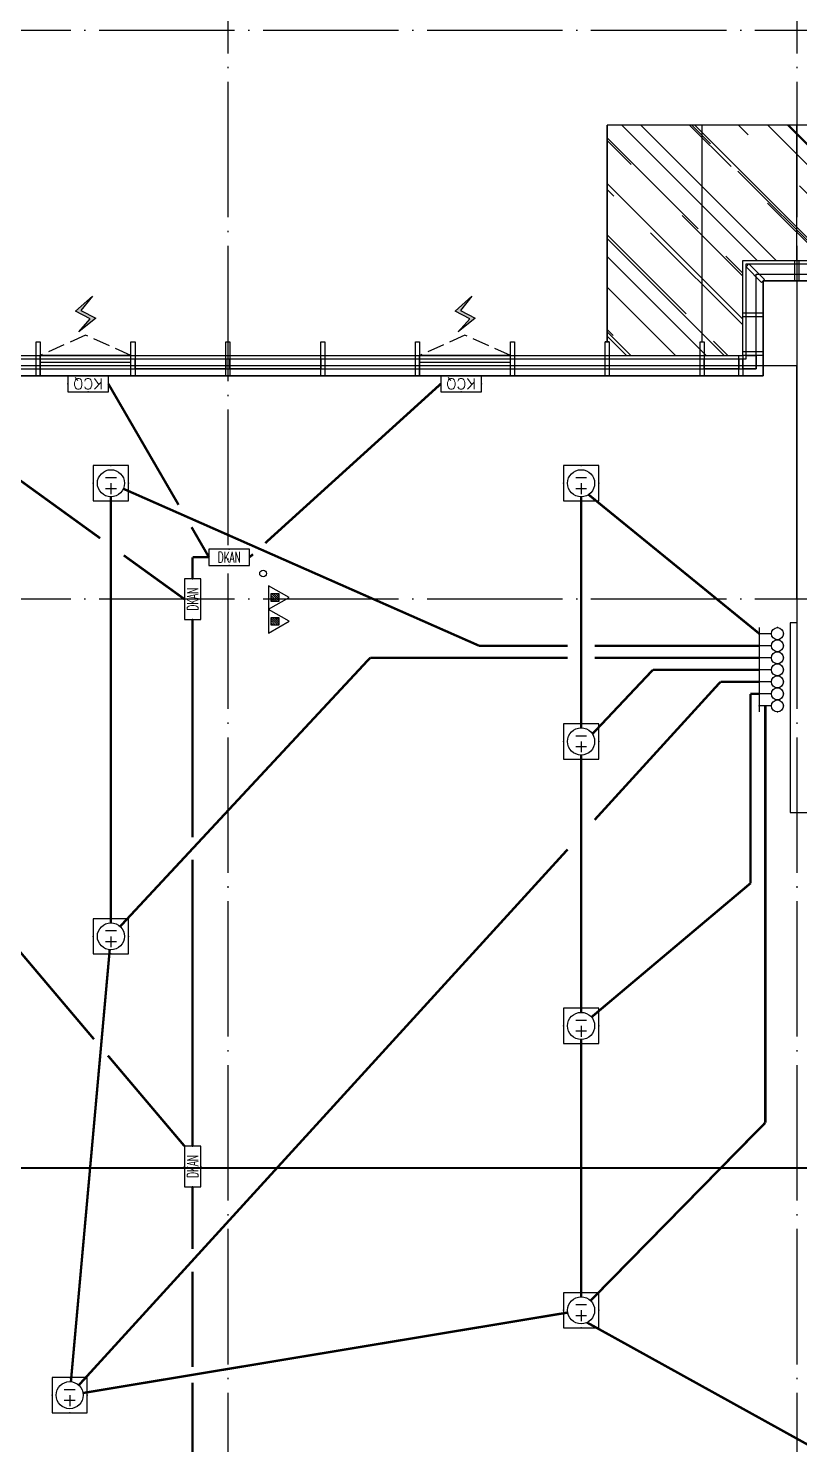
# Model space of a CAD drawing. Extents: x -292644 to 263613, y -713695 to 491457.
# Drawn here: x 108812 to 120197, y 72115 to 93030 of the extents above; entities that cross this region are included whole.
import ezdxf
from ezdxf.enums import TextEntityAlignment as Align
from ezdxf.xclip import XClip

# ---------------------------------------------------------------- set-up
doc = ezdxf.new("R2010")
doc.units = 0
doc.header["$LTSCALE"] = 1000
doc.header["$MEASUREMENT"] = 0
for name, pattern in [('104-10 轴网$0$DOTE', [2.42, 2, -0.2, 0.02, -0.2]), ('8#楼幕墙$0$109-34 轴网$0$L1$0$$AUDIT_BAD_LTYPE1', [0]), ('8#楼幕墙$0$DASH', [0.35, 0.25, -0.1]), ('X-104 8#10#平面_t3$0$109-34 轴网$0$L1$0$$AUDIT_BAD_LTYPE1', [0]), ('X-104 8#10#平面_t3$0$DASH', [0.35, 0.25, -0.1])]:
    doc.linetypes.add(name, pattern=pattern)
doc.layers.get('0').update_dxf_attribs({"linetype": 'CONTINUOUS'})
for name, color, linetype in [('104-10 轴网$0$A_AXIS-轴线', 36, '104-10 轴网$0$DOTE'), ('8#楼幕墙$0$04-电动窗', 1, 'CONTINUOUS'), ('8#楼幕墙$0$A-C_玻璃幕墙', 140, 'CONTINUOUS'), ('8#楼幕墙$0$A-SUR_看线', 231, 'CONTINUOUS'), ('8#楼幕墙$0$A-TECH_结构', 21, 'CONTINUOUS'), ('EQUIP-动力', 3, 'CONTINUOUS'), ('EQUIP-照明', 3, 'CONTINUOUS'), ('WIRE-照明', 1, 'CONTINUOUS'), ('X-104 8#10#平面_t3$0$A-C_玻璃幕墙', 140, 'CONTINUOUS'), ('X-104 8#10#平面_t3$0$A-O_分水线', 127, 'CONTINUOUS'), ('X-104 8#10#平面_t3$0$A-SUR_看线', 231, 'CONTINUOUS'), ('X-104 8#10#平面_t3$0$A-TECH_结构', 21, 'CONTINUOUS'), ('X-104 8#10#平面_t3$0$EH_玻璃', 156, 'CONTINUOUS'), ('X-104 8#10#平面_t3$0$水-消火栓', 41, 'CONTINUOUS')]:
    doc.layers.add(name, color=color, linetype=linetype)
doc.layers.add('X-104 8#10#平面_t3$0$000套内', color=226, linetype='CONTINUOUS', lineweight=30, plot=False)
doc.layers.get('X-104 8#10#平面_t3$0$A-O_分水线').off()
doc.styles.add('_TEL_DIM', font='SIMPLEX', dxfattribs={"width": 0.8, "height": 3.5, "bigfont": 'HZTXT'})
doc.styles.get("Standard").update_dxf_attribs({"font": 'gbenor.shx', "bigfont": 'gbcbig.shx'})

# ---------------------------------------------------------------- blocks, each defined once
blk = doc.blocks.new('104-10 轴网')
at = {"layer": '104-10 轴网$0$A_AXIS-轴线', "linetype": '104-10 轴网$0$DOTE'}
for p, q in [((120430, 40100), (120430, -6500)), ((128830, 40100), (128830, -6500)), ((168930, 33600), (113930, 33600)), ((168930, 25200), (113930, 25200)), ((168930, 16800), (113930, 16800))]:
    blk.add_line(p, q, dxfattribs=at)
blk = doc.blocks.new('X-104 8#10#平面_t3$0$fdhggh')
at = {"layer": 'X-104 8#10#平面_t3$0$A-TECH_结构', "linetype": 'X-104 8#10#平面_t3$0$109-34 轴网$0$L1$0$$AUDIT_BAD_LTYPE1'}
blk.add_lwpolyline([(42500, 87900), (42500, 97700), (24700, 97700), (24700, 96300), (13500, 96300), (13500, 89300), (7900, 89300), (7900, 87900), (-3300, 87900), (-3300, 76700), (-4700, 76700), (-4700, 56100), (8900, 56100), (8900, 58900), (20100, 58900), (20100, 71500), (27100, 71500), (27100, 75700), (33100, 75700), (33100, 72900), (45300, 72900), (45300, 87900)], close=True, dxfattribs=at)
blk = doc.blocks.new('8#楼幕墙$0$ii')
blk.add_lwpolyline([(-1340, 0), (0, 0), (0, -150), (-1340, -150)], close=True)
blk = doc.blocks.new('8#楼幕墙$0$$TCHSYS$WIN2D')
for p, q in [((-0.5, 0.5), (0.5, 0.5)), ((-0.5, 0.5), (-0.5, -0.5)), ((0.5, 0.5), (0.5, -0.5)), ((0.5, 0.167), (-0.5, 0.167)), ((0.5, -0.167), (-0.5, -0.167)), ((-0.5, -0.5), (0.5, -0.5))]:
    blk.add_line(p, q)
blk = doc.blocks.new('8#楼幕墙$0$开启扇')
at = {"layer": '8#楼幕墙$0$04-电动窗'}
h = blk.add_hatch(color=1, dxfattribs=at)
h.dxf.hatch_style = 1
h.paths.add_polyline_path([(771, 399), (600, 588), (817, 705), (569, 925), (738, 715), (521, 598)])
at = {"linetype": '8#楼幕墙$0$DASH'}
blk.add_lwpolyline([(0, 50), (670, 350), (1340, 50)], dxfattribs=at)
at = {"layer": '8#楼幕墙$0$04-电动窗', "color": 1}
blk.add_lwpolyline([(771, 399), (600, 588), (817, 705), (569, 925), (738, 715), (521, 598), (771, 399)], close=True, dxfattribs=at)
at = {"xscale": -1340, "yscale": 300, "zscale": 1340, "rotation": 180}
blk.add_blockref('8#楼幕墙$0$$TCHSYS$WIN2D', (670, -100), dxfattribs=at)
blk = doc.blocks.new('8#楼幕墙$0$A$C13E80662')
for points in [[(150, 150), (150, 200), (0, 200), (0, 0), (150, 0)], [(150, 0), (200, 0), (200, 150), (150, 150)]]:
    blk.add_lwpolyline(points)
blk = doc.blocks.new('*U3358')
blk.add_lwpolyline([(510, 0), (0, 0), (0, 150), (510, 150)], close=True)
blk = doc.blocks.new('8#楼幕墙')
at = {"layer": '8#楼幕墙$0$A-C_玻璃幕墙'}
for points in [[(-3600, 88200), (7600, 88200), (7600, 89600), (13200, 89600), (13200, 96600), (24400, 96600), (24400, 98000), (42800, 98000), (42800, 88200), (45600, 88200), (45600, 72600), (32800, 72600), (32800, 75400), (27400, 75400), (27400, 71200), (20400, 71200), (20400, 58600), (9200, 58600), (9200, 55800), (-5000, 55800), (-5000, 77000), (-3600, 77000)], [(-3550, 88150), (7650, 88150), (7650, 89550), (13250, 89550), (13250, 96550), (24450, 96550), (24450, 97950), (42750, 97950), (42750, 88150), (45550, 88150), (45550, 72650), (32850, 72650), (32850, 75450), (27350, 75450), (27350, 71250), (20350, 71250), (20350, 58650), (9150, 58650), (9150, 55850), (-4950, 55850), (-4950, 76950), (-3550, 76950)], [(-3400, 88000), (7800, 88000), (7800, 89400), (13400, 89400), (13400, 96400), (24600, 96400), (24600, 97800), (42600, 97800), (42600, 88000), (45400, 88000), (45400, 72800), (33000, 72800), (33000, 75600), (27200, 75600), (27200, 71400), (20200, 71400), (20200, 58800), (9000, 58800), (9000, 56000), (-4800, 56000), (-4800, 76800), (-3400, 76800)], [(7921, 89321), (7879, 89279), (7650, 89508), (7692, 89550)], [(8370, 89600), (8430, 89600), (8430, 89300), (8370, 89300)], [(7600, 88770), (7600, 88830), (7900, 88830), (7900, 88770)], [(-2770, 87900), (-2830, 87900), (-2830, 88400), (-2770, 88400)], [(-1370, 87900), (-1430, 87900), (-1430, 88400), (-1370, 88400)], [(30, 87900), (-30, 87900), (-30, 88400), (30, 88400)], [(1430, 87900), (1370, 87900), (1370, 88400), (1430, 88400)], [(2830, 87900), (2770, 87900), (2770, 88400), (2830, 88400)], [(4230, 87900), (4170, 87900), (4170, 88400), (4230, 88400)], [(5630, 87900), (5570, 87900), (5570, 88400), (5630, 88400)], [(7030, 87900), (6970, 87900), (6970, 88400), (7030, 88400)], [(7540, 88200), (7600, 88200), (7600, 87900), (7540, 87900)], [(7600, 88200), (7600, 88260), (7900, 88260), (7900, 88200)]]:
    blk.add_lwpolyline(points, close=True, dxfattribs=at)
at = {"layer": '8#楼幕墙$0$A-SUR_看线'}
blk.add_line((5630, 88400), (5570, 88400), dxfattribs=at)
at = {"layer": '8#楼幕墙$0$A-TECH_结构'}
blk.add_lwpolyline([(-3300, 87900), (7900, 87900), (7900, 89300), (13500, 89300), (13500, 96300), (24700, 96300), (24700, 97700), (42500, 97700), (42500, 87900), (45300, 87900), (45300, 72900), (33100, 72900), (33100, 75700), (27100, 75700), (27100, 71500), (20100, 71500), (20100, 58900), (8900, 58900), (8900, 56100), (-4700, 56100), (-4700, 76700), (-3300, 76700)], close=True, dxfattribs=at)
at = {"layer": '8#楼幕墙$0$A-C_玻璃幕墙', "linetype": '8#楼幕墙$0$109-34 轴网$0$L1$0$$AUDIT_BAD_LTYPE1', "xscale": -1}
for p in [(-1430, 88150), (4170, 88150)]:
    blk.add_blockref('8#楼幕墙$0$开启扇', p, dxfattribs=at)
at = {"layer": '8#楼幕墙$0$A-C_玻璃幕墙'}
for p in [(-30, 88150), (1370, 88150)]:
    blk.add_blockref('8#楼幕墙$0$ii', p, dxfattribs=at)
at = {"layer": '8#楼幕墙$0$A-C_玻璃幕墙', "rotation": 180}
blk.add_blockref('*U3358', (7540, 88150), dxfattribs=at)
at = {"layer": '8#楼幕墙$0$A-C_玻璃幕墙', "xscale": -1}
blk.add_blockref('8#楼幕墙$0$A$C13E80662', (7800, 88000), dxfattribs=at)
blk = doc.blocks.new('X-104 8#10#平面_t3$0$$TWTSYS$00000546')
h = blk.add_hatch()
h.set_pattern_fill('ANSI31', color=256, scale=200, style=0)
h.set_pattern_definition([(45, (-38543.802, -6670.83), (-17.67767, 17.67767), [])])
h.paths.add_polyline_path([(-65, 174), (65, 174), (65, 44), (-65, 44)])
for points in [[(0, 344), (-198, 0), (198, 0)], [(-65, 174), (65, 174), (65, 44), (-65, 44)]]:
    blk.add_lwpolyline(points, close=True)
blk = doc.blocks.new('X-104 8#10#平面_t3$0$A$C46662BA1')
at = {"layer": 'X-104 8#10#平面_t3$0$水-消火栓'}
blk.add_circle((112277, 84980), 50, dxfattribs=at)
at = {"layer": 'X-104 8#10#平面_t3$0$水-消火栓', "xscale": 0.88, "yscale": 0.88, "zscale": 0.88, "rotation": 270}
for p in [(112357, 84625), (112357, 84275)]:
    blk.add_blockref('X-104 8#10#平面_t3$0$$TWTSYS$00000546', p, dxfattribs=at)
blk = doc.blocks.new('X-104 8#10#平面_t3')
at = {"layer": 'X-104 8#10#平面_t3$0$EH_玻璃'}
h = blk.add_hatch(dxfattribs=at)
h.set_pattern_fill('AR-RROOF', color=256, scale=600, angle=-45)
h.set_pattern_definition([(315, (103326.95, 160800), (1724.209, -646.5784), [11430, -1524, 3810, -762]), (315, (104313, 160352.8), (177.809, 1255.44), [2286, -251.46, 4572, -571.5]), (315, (104054.35, 160988.6), (3162.8462, -2440.8336), [6096, -1066.8, 3048, -762])])
h.paths.add_polyline_path([(117357, 88200), (119357, 88200), (119357, 89600), (124927, 89600), (124927, 91600), (117357, 91600)])
at = {"layer": 'X-104 8#10#平面_t3$0$000套内'}
blk.add_lwpolyline([(120157, 88050), (120157, 84250), (120057, 84250), (120057, 81450), (121707, 81450), (121707, 72100), (128807, 72100), (128807, 71400), (132007, 71400), (132007, 58750), (120807, 58750), (120807, 55950), (106907, 55950), (106907, 71500), (106907, 76850), (108307, 76850), (108307, 88050)], close=True, dxfattribs=at)
at = {"layer": 'X-104 8#10#平面_t3$0$000套内', "linetype": 'X-104 8#10#平面_t3$0$109-34 轴网$0$L1$0$$AUDIT_BAD_LTYPE1'}
blk.add_lwpolyline([(120157, 84600), (120157, 88050)], dxfattribs=at)
at = {"layer": 'X-104 8#10#平面_t3$0$A-C_玻璃幕墙'}
for p, q in [((117357, 88400), (117357, 91600)), ((118757, 88400), (118757, 91600)), ((120157, 89600), (120157, 91600))]:
    blk.add_line(p, q, dxfattribs=at)
blk.add_lwpolyline([(124657, 91600), (117357, 91600), (117357, 88400)], dxfattribs=at)
at = {"layer": 'X-104 8#10#平面_t3$0$A-SUR_看线', "linetype": 'X-104 8#10#平面_t3$0$DASH', "ltscale": 2, "const_width": 30}
blk.add_lwpolyline([(107057, 76200), (121607, 76200)], dxfattribs=at)
at = {"linetype": 'X-104 8#10#平面_t3$0$109-34 轴网$0$L1$0$$AUDIT_BAD_LTYPE1'}
ref = blk.add_blockref('8#楼幕墙', (111757, 0), dxfattribs=at)
XClip(ref).set_block_clipping_path([(-18549.9999999995, -12899.9999999999), (65550.0000000003, 284100.0000000003)])
blk.add_blockref('X-104 8#10#平面_t3$0$fdhggh', (111757, 0), dxfattribs=at)
ref = blk.add_blockref('104-10 轴网', (-8673, 59400), dxfattribs=at)
XClip(ref).set_block_clipping_path([(104379.5977508624, -11900), (178479.5977508624, 45500)])
at = {"layer": 'X-104 8#10#平面_t3$0$A-O_分水线', "linetype": 'X-104 8#10#平面_t3$0$109-34 轴网$0$L1$0$$AUDIT_BAD_LTYPE1'}
blk.add_blockref('X-104 8#10#平面_t3$0$A$C46662BA1', (0, 0), dxfattribs=at)
blk = doc.blocks.new('$equip$00001344')
for p, q in [((0.65, 0.65), (-0.65, 0.65)), ((-0.65, 0.65), (-0.65, -0.65)), ((0.65, -0.65), (0.65, 0.65)), ((-0.2, 0.2), (0.2, 0.2)), ((0, 0), (0, 0.4)), ((-0.2, -0.2), (0.2, -0.2)), ((-0.65, -0.65), (0.65, -0.65))]:
    blk.add_line(p, q)
blk.add_circle((0, 0), 0.5)
for p in [(0, 0.65), (-0.65, 0), (0.65, 0), (0, -0.65)]:
    blk.add_point(p)
at = {"flags": 9}
blk.add_attdef('A', (0, 0), '', height=0.00002, dxfattribs=at)
blk = doc.blocks.new('$equip$00002672')
for p, q in [((0.222, 0.889), (-0.222, 0.889)), ((0, 0.444), (0, 0.889))]:
    blk.add_line(p, q)
blk.add_circle((0, 0.222), 0.222)
for p in [(0, 0.889), (-0.222, 0.222), (0, 0), (0.222, 0.222)]:
    blk.add_point(p)
at = {"color": 7, "style": '_TEL_DIM', "flags": 1}
for tag in ['A', 'REMARK']:
    blk.add_attdef(tag, text='', height=0.00002, dxfattribs=at).set_placement((0, 0), align=Align.MIDDLE_CENTER)
blk = doc.blocks.new('$equip$00001816')
for p, q in [((0.75, 0.6), (-0.75, 0.6)), ((-0.75, 0.6), (-0.75, 0)), ((0.75, 0), (0.75, 0.6)), ((-0.75, 0), (0.75, 0))]:
    blk.add_line(p, q)
for p in [(0, 0.6), (-0.75, 0.3), (0, 0), (0.75, 0.3)]:
    blk.add_point(p)
at = {"color": 7, "style": '_TEL_DIM'}
blk.add_attdef('$TEXT$', text='', height=0.4, dxfattribs=at).set_placement((0, 0.3), align=Align.MIDDLE_CENTER)
at = {"color": 7, "style": '_TEL_DIM', "flags": 1}
blk.add_attdef('A', text='', height=0.00002, dxfattribs=at).set_placement((0, 0), align=Align.MIDDLE_CENTER)

msp = doc.modelspace()

# ---------------------------------------------------------------- linework, layer by layer
at = {"layer": 'WIRE-照明', "linetype": 'Continuous', "const_width": 35}
for points in [[(111029, 85994), (109993, 87780)], [(112309, 85429), (114900, 87780)], [(109872, 85500), (108577, 86437)], [(115465, 83913), (110214, 86231)], [(110031, 79821), (110031, 86112)], [(116971, 82699), (116971, 86112)], [(119601, 84091), (117080, 86145)], [(111478, 85220), (111221, 85664)], [(111117, 84600), (110221, 85247)], [(111478, 85220), (111237, 85220)], [(111237, 84900), (111237, 85220)], [(112078, 85220), (112127, 85264)], [(111237, 81082), (111237, 84300)], [(116771, 83913), (115465, 83913)], [(119601, 83913), (117171, 83913)], [(113858, 83735), (110167, 79767)], [(116771, 83735), (113858, 83735)], [(119601, 83735), (117171, 83735)], [(118032, 83558), (117138, 82610)], [(119601, 83558), (118032, 83558)], [(119029, 83380), (117171, 81342)], [(119601, 83380), (119029, 83380)], [(119601, 83202), (119471, 83202)], [(119471, 83202), (119471, 80405)], [(119690, 83024), (119690, 76870)], [(116971, 78499), (116971, 82299)], [(116771, 80904), (109556, 72993)], [(111237, 76524), (111237, 80752)], [(119471, 80405), (117124, 78428)], [(108577, 79526), (109781, 78102)], [(109440, 73045), (110013, 79421)], [(116971, 74299), (116971, 78099)], [(109986, 77861), (111117, 76524)], [(119690, 76870), (117111, 74242)], [(111237, 75003), (111237, 75924)], [(111237, 73261), (111237, 74669)], [(116774, 74066), (109619, 72878)], [(122163, 71093), (117058, 73919)], [(111237, 68218), (111237, 73033)]]:
    msp.add_lwpolyline(points, dxfattribs=at)

# ---------------------------------------------------------------- block references
msp.add_blockref('X-104 8#10#平面_t3', (0, 0))
at = {"layer": 'EQUIP-动力', "xscale": 400, "yscale": 400, "zscale": 400, "rotation": 180}
for p in [(109693, 87900), (115200, 87900)]:
    msp.add_blockref('$equip$00001816', p, dxfattribs=at).add_auto_attribs({'$TEXT$': 'KCQ'})
for p in [(110031, 86312), (116971, 86312), (116971, 82499), (110031, 79621), (116971, 78299), (116971, 74099), (109422, 72846)]:
    msp.add_blockref('$equip$00001344', p, dxfattribs=at)
at = {"layer": 'EQUIP-动力'}
ref = msp.add_blockref('$equip$00001816', (111778, 85100), dxfattribs=dict(at, xscale=400, yscale=400, zscale=400))
ref.add_attrib('$TEXT$', 'DKAN', dxfattribs={"layer": '0', "color": 7, "height": 160, "style": '_TEL_DIM', "width": 0.6}).set_placement((111778, 85220), align=Align.MIDDLE_CENTER)
ref = msp.add_blockref('$equip$00001816', (111357, 84600), dxfattribs=dict(at, xscale=400, yscale=400, zscale=400, rotation=89.99999999999993))
ref.add_attrib('$TEXT$', 'DKAN', dxfattribs={"layer": '0', "color": 7, "height": 160, "rotation": 90, "style": '_TEL_DIM', "width": 0.6}).set_placement((111237, 84600), align=Align.MIDDLE_CENTER)
ref = msp.add_blockref('$equip$00001816', (111357, 76224), dxfattribs=dict(at, xscale=400, yscale=400, zscale=400, rotation=89.99999999999993))
ref.add_attrib('$TEXT$', 'DKAN', dxfattribs={"layer": '0', "color": 7, "height": 160, "rotation": 90, "style": '_TEL_DIM', "width": 0.6}).set_placement((111237, 76224), align=Align.MIDDLE_CENTER)
at = {"layer": 'EQUIP-照明', "xscale": 400, "yscale": 400, "zscale": 400, "rotation": 89.99999999999999}
for p in [(119957, 84091), (119957, 83913), (119957, 83735), (119957, 83558), (119957, 83380), (119957, 83202), (119957, 83024)]:
    msp.add_blockref('$equip$00002672', p, dxfattribs=at)

doc.saveas('drawing.dxf')
